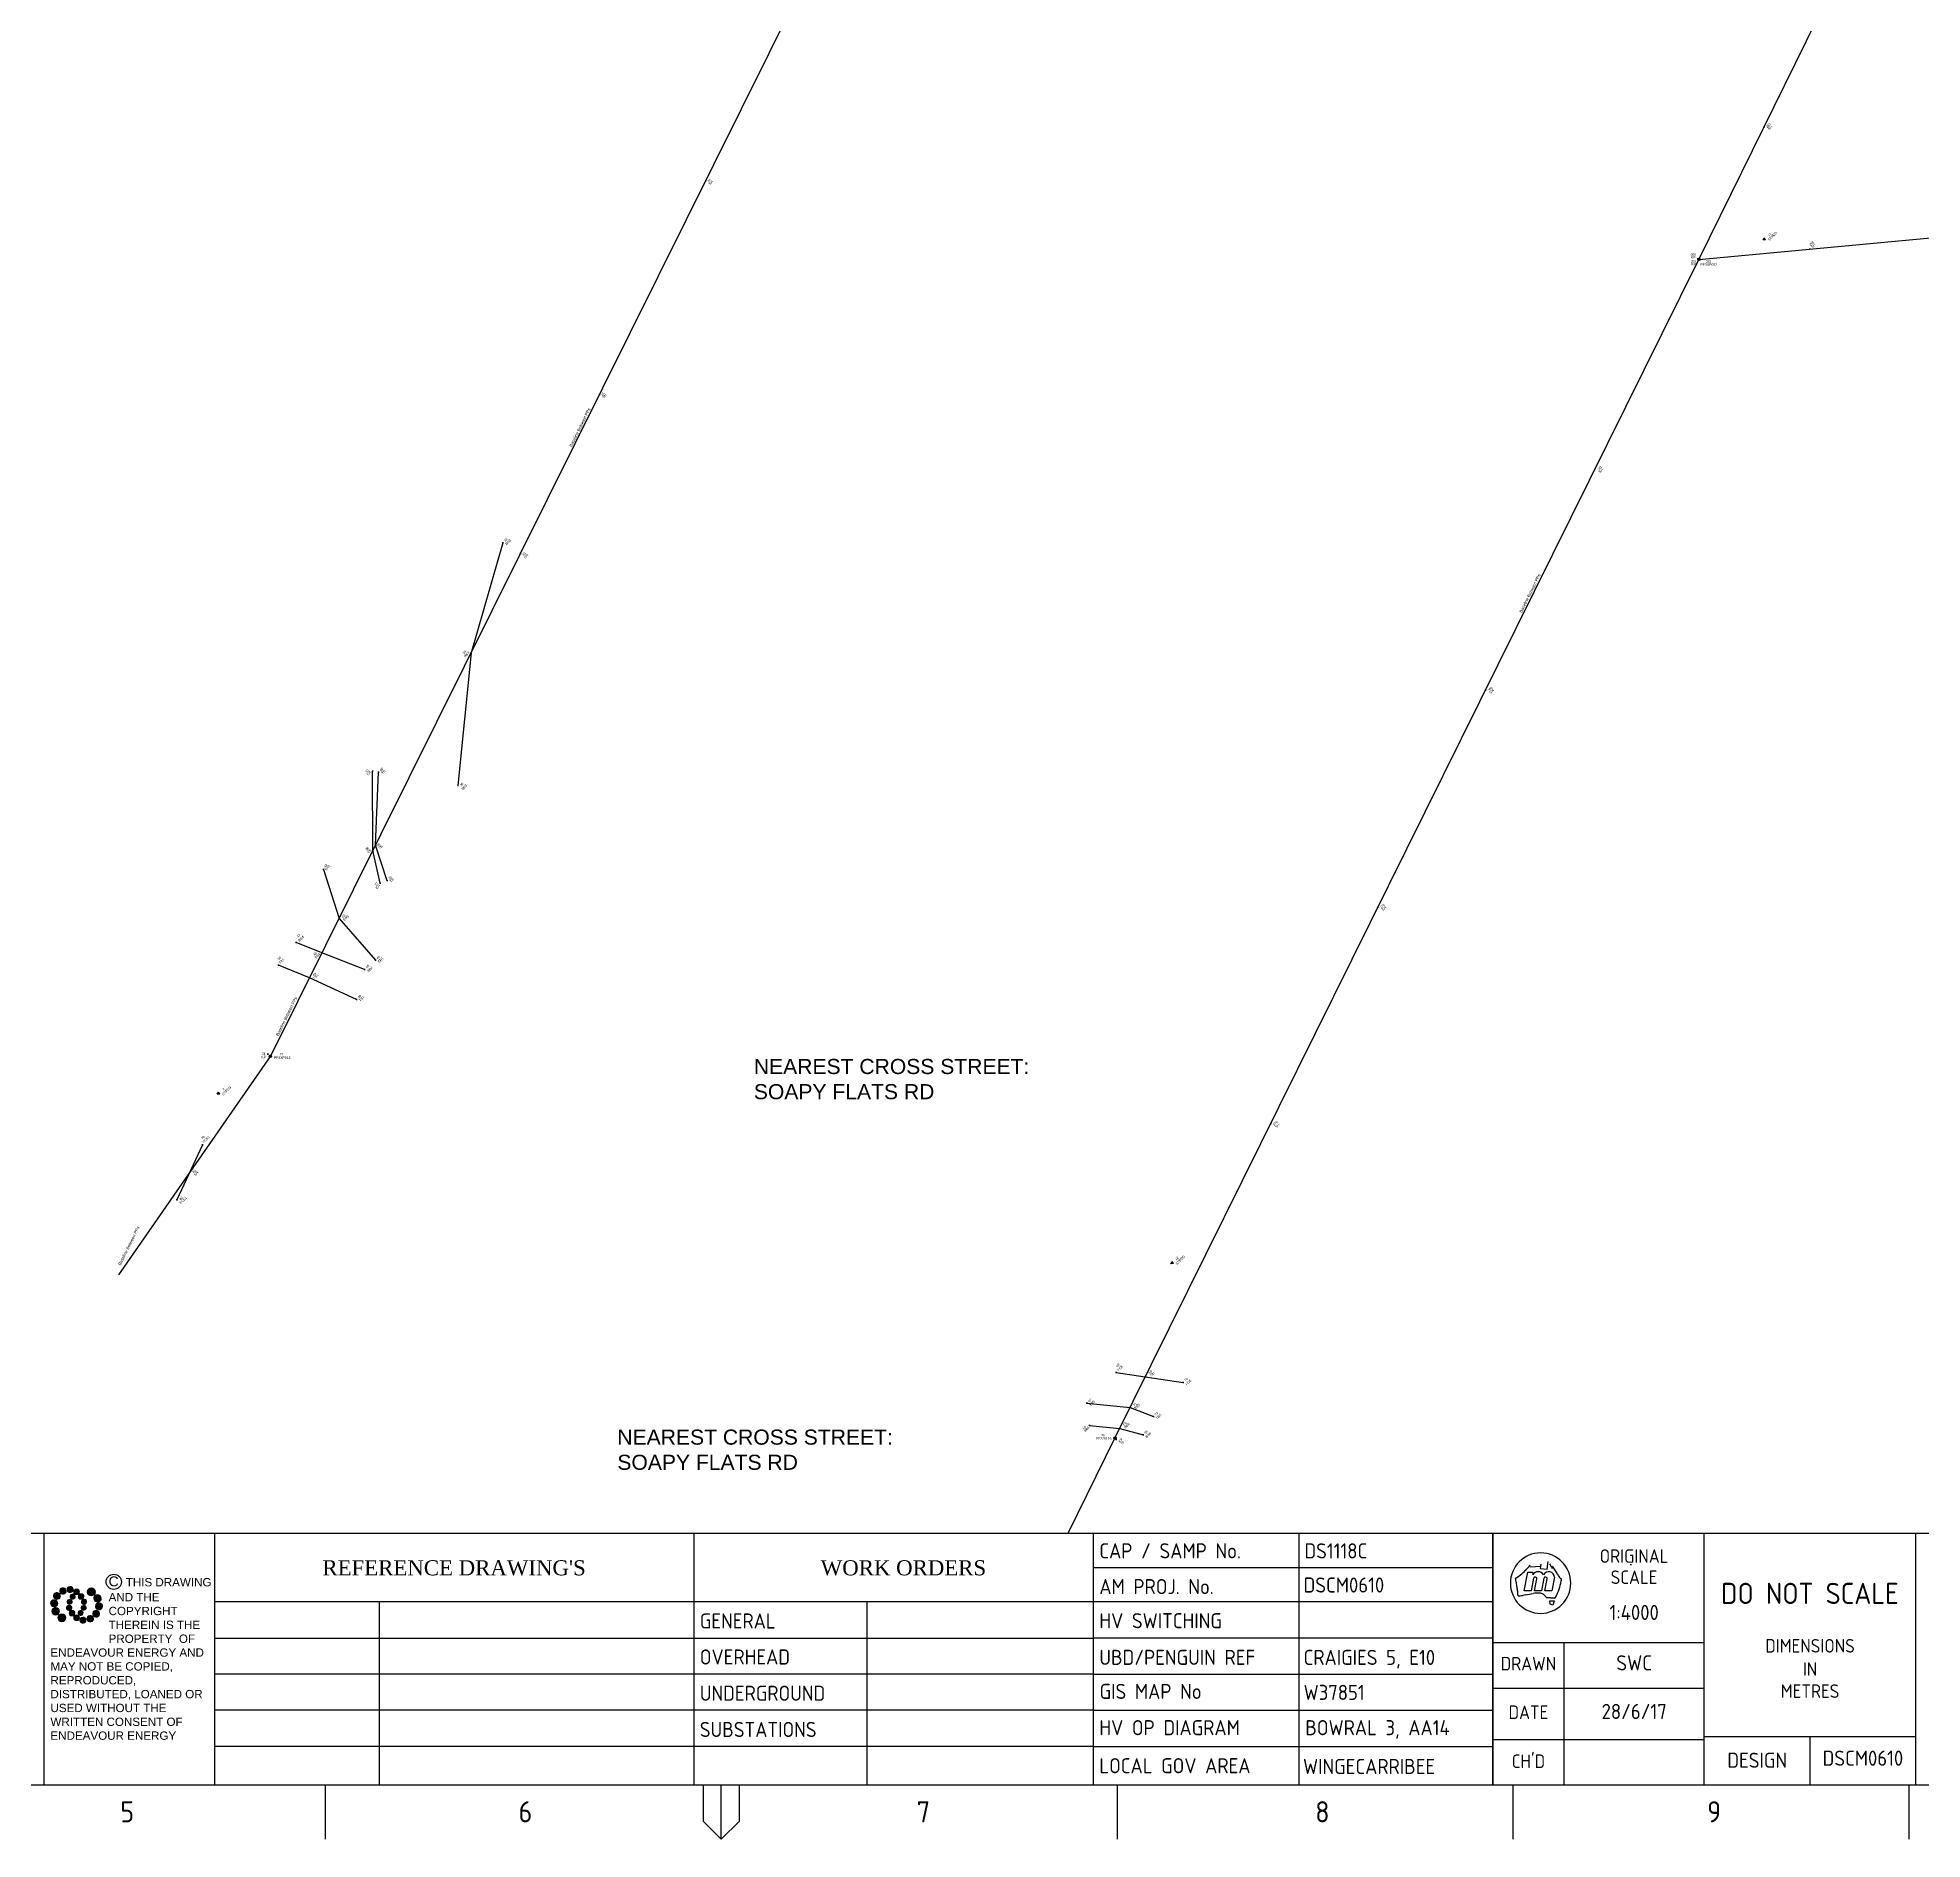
# Paper-space layout 'A1 (2)' of a CAD drawing. Header units: metres. Extents: x -2753 to 2620, y -417 to 3106.
# Drawn here: x 283 to 594.9, y -3 to 295.2 of the extents above; entities that cross this region are included whole.
import ezdxf
from ezdxf.enums import TextEntityAlignment as Align

# ---------------------------------------------------------------- set-up
doc = ezdxf.new("R2010")
doc.units = ezdxf.units.M
doc.linetypes.add('Cable Exist OH', pattern=[1, 1, 0])
doc.layers.get('0').update_dxf_attribs({"color": 6})
for name, color, linetype in [('Notes', 7, 'Continuous'), ('SupportsUG_SP_EXT', 7, 'Continuous'), ('TEXT1', 7, 'Continuous')]:
    doc.layers.add(name, color=color, linetype=linetype)
doc.styles.add('ARIAL', font='arial.ttf', dxfattribs={"height": 2})
doc.styles.add('iecISOCP', font='isocp.shx')
doc.styles.add('iecTimesNewRoman', font='times.ttf')
doc.styles.get("Standard").update_dxf_attribs({"font": 'arial.ttf'})

# ---------------------------------------------------------------- blocks, each defined once
blk = doc.blocks.new('EE_LOGO_SMALL')
at = {"layer": 'Notes'}
h = blk.add_hatch(color=256, dxfattribs=at)
edge = h.paths.add_edge_path()
edge.add_spline(control_points=[(-8.41, 1.95), (-9.16, 1.99), (-9.8, 1.42), (-9.84, 0.67), (-9.89, -0.07), (-9.31, -0.71), (-8.56, -0.75), (-7.82, -0.8), (-7.18, -0.23), (-7.14, 0.52), (-7.09, 1.27), (-7.66, 1.91), (-8.41, 1.95)], knot_values=[0, 0, 0, 0, 1, 1, 1, 2, 2, 2, 3, 3, 3, 4, 4, 4, 4], degree=3, periodic=0)
h = blk.add_hatch(color=256, dxfattribs=at)
edge = h.paths.add_edge_path()
edge.add_spline(control_points=[(-6.81, 4.47), (-7.42, 4.82), (-8.21, 4.62), (-8.57, 4), (-8.92, 3.39), (-8.72, 2.6), (-8.1, 2.25), (-7.49, 1.89), (-6.7, 2.09), (-6.34, 2.71), (-5.98, 3.32), (-6.19, 4.11), (-6.81, 4.47)], knot_values=[0, 0, 0, 0, 1, 1, 1, 2, 2, 2, 3, 3, 3, 4, 4, 4, 4], degree=3, periodic=0)
h = blk.add_hatch(color=256, dxfattribs=at)
edge = h.paths.add_edge_path()
edge.add_spline(control_points=[(-4.19, 5.89), (-4.56, 6.46), (-5.32, 6.62), (-5.88, 6.26), (-6.45, 5.89), (-6.61, 5.13), (-6.25, 4.56), (-5.88, 4), (-5.13, 3.83), (-4.56, 4.2), (-3.99, 4.56), (-3.82, 5.32), (-4.19, 5.89)], knot_values=[0, 0, 0, 0, 1, 1, 1, 2, 2, 2, 3, 3, 3, 4, 4, 4, 4], degree=3, periodic=0)
h = blk.add_hatch(color=256, dxfattribs=at)
edge = h.paths.add_edge_path()
edge.add_spline(control_points=[(-2.5, 2.07), (-3.02, 2.18), (-3.52, 1.86), (-3.63, 1.35), (-3.74, 0.84), (-3.41, 0.33), (-2.91, 0.22), (-2.39, 0.11), (-1.89, 0.43), (-1.78, 0.95), (-1.67, 1.46), (-1.99, 1.96), (-2.5, 2.07)], knot_values=[0, 0, 0, 0, 1, 1, 1, 2, 2, 2, 3, 3, 3, 4, 4, 4, 4], degree=3, periodic=0)
h = blk.add_hatch(color=256, dxfattribs=at)
edge = h.paths.add_edge_path()
edge.add_spline(control_points=[(-1.35, 5.88), (-1.41, 6.52), (-1.98, 6.98), (-2.62, 6.92), (-3.26, 6.85), (-3.72, 6.28), (-3.66, 5.65), (-3.6, 5.01), (-3.03, 4.54), (-2.39, 4.61), (-1.75, 4.67), (-1.28, 5.24), (-1.35, 5.88)], knot_values=[0, 0, 0, 0, 1, 1, 1, 2, 2, 2, 3, 3, 3, 4, 4, 4, 4], degree=3, periodic=0)
h = blk.add_hatch(color=256, dxfattribs=at)
edge = h.paths.add_edge_path()
edge.add_spline(control_points=[(1.01, 4.87), (1.01, 4.27), (0.53, 3.79), (-0.07, 3.79), (-0.67, 3.79), (-1.16, 4.27), (-1.16, 4.87), (-1.16, 5.47), (-0.67, 5.96), (-0.07, 5.96), (0.53, 5.96), (1.01, 5.47), (1.01, 4.87)], knot_values=[0, 0, 0, 0, 1, 1, 1, 2, 2, 2, 3, 3, 3, 4, 4, 4, 4], degree=3, periodic=0)
edge = h.paths.add_edge_path()
edge.add_spline(control_points=[(-1.36, 3.98), (-1.87, 4.09), (-2.38, 3.77), (-2.49, 3.26), (-2.6, 2.75), (-2.27, 2.24), (-1.76, 2.13), (-1.25, 2.02), (-0.75, 2.35), (-0.64, 2.86), (-0.53, 3.37), (-0.85, 3.87), (-1.36, 3.98)], knot_values=[0, 0, 0, 0, 1, 1, 1, 2, 2, 2, 3, 3, 3, 4, 4, 4, 4], degree=3, periodic=0)
h = blk.add_hatch(color=256, dxfattribs=at)
edge = h.paths.add_edge_path()
edge.add_spline(control_points=[(2.33, 2.37), (2.77, 2.76), (2.8, 3.42), (2.42, 3.85), (2.03, 4.29), (1.37, 4.32), (0.94, 3.94), (0.51, 3.55), (0.47, 2.89), (0.85, 2.46), (1.24, 2.03), (1.9, 1.99), (2.33, 2.37)], knot_values=[0, 0, 0, 0, 1, 1, 1, 2, 2, 2, 3, 3, 3, 4, 4, 4, 4], degree=3, periodic=0)
edge = h.paths.add_edge_path()
edge.add_spline(control_points=[(1.01, 4.87), (1.01, 4.27), (0.53, 3.79), (-0.07, 3.79), (-0.67, 3.79), (-1.16, 4.27), (-1.16, 4.87), (-1.16, 5.47), (-0.67, 5.96), (-0.07, 5.96), (0.53, 5.96), (1.01, 5.47), (1.01, 4.87)], knot_values=[0, 0, 0, 0, 1, 1, 1, 2, 2, 2, 3, 3, 3, 4, 4, 4, 4], degree=3, periodic=0)
h = blk.add_hatch(color=256, dxfattribs=at)
edge = h.paths.add_edge_path()
edge.add_spline(control_points=[(1.01, 4.87), (1.01, 4.27), (0.53, 3.79), (-0.07, 3.79), (-0.67, 3.79), (-1.16, 4.27), (-1.16, 4.87), (-1.16, 5.47), (-0.67, 5.96), (-0.07, 5.96), (0.53, 5.96), (1.01, 5.47), (1.01, 4.87)], knot_values=[0, 0, 0, 0, 1, 1, 1, 2, 2, 2, 3, 3, 3, 4, 4, 4, 4], degree=3, periodic=0)
edge = h.paths.add_edge_path(flags=16)
edge.add_spline(control_points=[(1.01, 4.87), (1.01, 4.27), (0.53, 3.79), (-0.07, 3.79), (-0.67, 3.79), (-1.16, 4.27), (-1.16, 4.87), (-1.16, 5.47), (-0.67, 5.96), (-0.07, 5.96), (0.53, 5.96), (1.01, 5.47), (1.01, 4.87)], knot_values=[0, 0, 0, 0, 1, 1, 1, 2, 2, 2, 3, 3, 3, 4, 4, 4, 4], degree=3, periodic=0)
h = blk.add_hatch(color=256, dxfattribs=at)
edge = h.paths.add_edge_path()
edge.add_spline(control_points=[(2.98, 0.19), (3.52, 0.33), (3.83, 0.88), (3.69, 1.41), (3.55, 1.94), (3.01, 2.26), (2.48, 2.12), (1.95, 1.98), (1.63, 1.43), (1.77, 0.9), (1.91, 0.37), (2.45, 0.05), (2.98, 0.19)], knot_values=[0, 0, 0, 0, 1, 1, 1, 2, 2, 2, 3, 3, 3, 4, 4, 4, 4], degree=3, periodic=0)
h = blk.add_hatch(color=256, dxfattribs=at)
edge = h.paths.add_edge_path()
edge.add_spline(control_points=[(6.99, 4.87), (6.99, 4.04), (6.32, 3.36), (5.48, 3.36), (4.65, 3.36), (3.97, 4.04), (3.97, 4.87), (3.97, 5.71), (4.65, 6.38), (5.48, 6.38), (6.32, 6.38), (6.99, 5.71), (6.99, 4.87)], knot_values=[0, 0, 0, 0, 1, 1, 1, 2, 2, 2, 3, 3, 3, 4, 4, 4, 4], degree=3, periodic=0)
h = blk.add_hatch(color=256, dxfattribs=at)
edge = h.paths.add_edge_path()
edge.add_spline(control_points=[(8.37, 1.14), (9.1, 1.46), (9.42, 2.3), (9.11, 3.02), (8.79, 3.74), (7.95, 4.07), (7.23, 3.75), (6.51, 3.43), (6.18, 2.59), (6.49, 1.87), (6.81, 1.15), (7.65, 0.82), (8.37, 1.14)], knot_values=[0, 0, 0, 0, 1, 1, 1, 2, 2, 2, 3, 3, 3, 4, 4, 4, 4], degree=3, periodic=0)
h = blk.add_hatch(color=256, dxfattribs=at)
edge = h.paths.add_edge_path()
edge.add_spline(control_points=[(8.27, -1.91), (9.01, -1.95), (9.65, -1.38), (9.69, -0.63), (9.74, 0.12), (9.17, 0.75), (8.42, 0.8), (7.67, 0.84), (7.03, 0.27), (6.99, -0.48), (6.95, -1.22), (7.52, -1.87), (8.27, -1.91)], knot_values=[0, 0, 0, 0, 1, 1, 1, 2, 2, 2, 3, 3, 3, 4, 4, 4, 4], degree=3, periodic=0)
h = blk.add_hatch(color=256, dxfattribs=at)
edge = h.paths.add_edge_path()
edge.add_spline(control_points=[(-8.52, -1.1), (-9.24, -1.42), (-9.57, -2.26), (-9.25, -2.98), (-8.94, -3.7), (-8.09, -4.03), (-7.37, -3.71), (-6.65, -3.39), (-6.33, -2.55), (-6.64, -1.83), (-6.96, -1.11), (-7.8, -0.78), (-8.52, -1.1)], knot_values=[0, 0, 0, 0, 1, 1, 1, 2, 2, 2, 3, 3, 3, 4, 4, 4, 4], degree=3, periodic=0)
h = blk.add_hatch(color=256, dxfattribs=at)
edge = h.paths.add_edge_path()
edge.add_spline(control_points=[(-7.14, -4.83), (-7.14, -4), (-6.46, -3.32), (-5.63, -3.32), (-4.8, -3.32), (-4.12, -4), (-4.12, -4.83), (-4.12, -5.67), (-4.8, -6.34), (-5.63, -6.34), (-6.46, -6.34), (-7.14, -5.67), (-7.14, -4.83)], knot_values=[0, 0, 0, 0, 1, 1, 1, 2, 2, 2, 3, 3, 3, 4, 4, 4, 4], degree=3, periodic=0)
h = blk.add_hatch(color=256, dxfattribs=at)
edge = h.paths.add_edge_path()
edge.add_spline(control_points=[(-3.13, -0.15), (-3.66, -0.29), (-3.98, -0.84), (-3.84, -1.37), (-3.7, -1.9), (-3.15, -2.22), (-2.62, -2.08), (-2.09, -1.94), (-1.78, -1.39), (-1.91, -0.86), (-2.06, -0.33), (-2.6, -0.01), (-3.13, -0.15)], knot_values=[0, 0, 0, 0, 1, 1, 1, 2, 2, 2, 3, 3, 3, 4, 4, 4, 4], degree=3, periodic=0)
h = blk.add_hatch(color=256, dxfattribs=at)
edge = h.paths.add_edge_path()
edge.add_spline(control_points=[(-2.48, -2.33), (-2.91, -2.72), (-2.95, -3.38), (-2.56, -3.81), (-2.18, -4.24), (-1.52, -4.28), (-1.08, -3.9), (-0.65, -3.51), (-0.62, -2.85), (-1, -2.42), (-1.39, -1.98), (-2.05, -1.95), (-2.48, -2.33)], knot_values=[0, 0, 0, 0, 1, 1, 1, 2, 2, 2, 3, 3, 3, 4, 4, 4, 4], degree=3, periodic=0)
h = blk.add_hatch(color=256, dxfattribs=at)
edge = h.paths.add_edge_path()
edge.add_spline(control_points=[(-1.16, -4.83), (-1.16, -4.23), (-0.67, -3.74), (-0.07, -3.74), (0.53, -3.74), (1.01, -4.23), (1.01, -4.83), (1.01, -5.43), (0.53, -5.92), (-0.07, -5.92), (-0.67, -5.92), (-1.16, -5.43), (-1.16, -4.83)], knot_values=[0, 0, 0, 0, 1, 1, 1, 2, 2, 2, 3, 3, 3, 4, 4, 4, 4], degree=3, periodic=0)
h = blk.add_hatch(color=256, dxfattribs=at)
edge = h.paths.add_edge_path()
edge.add_spline(control_points=[(1.22, -3.94), (1.73, -4.05), (2.23, -3.73), (2.34, -3.22), (2.45, -2.71), (2.13, -2.2), (1.62, -2.09), (1.11, -1.98), (0.6, -2.3), (0.49, -2.81), (0.38, -3.32), (0.71, -3.83), (1.22, -3.94)], knot_values=[0, 0, 0, 0, 1, 1, 1, 2, 2, 2, 3, 3, 3, 4, 4, 4, 4], degree=3, periodic=0)
h = blk.add_hatch(color=256, dxfattribs=at)
edge = h.paths.add_edge_path()
edge.add_spline(control_points=[(1.2, -5.84), (1.27, -6.47), (1.84, -6.94), (2.47, -6.87), (3.11, -6.81), (3.58, -6.24), (3.51, -5.6), (3.45, -4.96), (2.88, -4.5), (2.24, -4.56), (1.6, -4.63), (1.13, -5.2), (1.2, -5.84)], knot_values=[0, 0, 0, 0, 1, 1, 1, 2, 2, 2, 3, 3, 3, 4, 4, 4, 4], degree=3, periodic=0)
h = blk.add_hatch(color=256, dxfattribs=at)
edge = h.paths.add_edge_path()
edge.add_spline(control_points=[(2.36, -2.03), (2.87, -2.14), (3.37, -1.81), (3.48, -1.3), (3.59, -0.79), (3.27, -0.29), (2.76, -0.18), (2.25, -0.07), (1.74, -0.39), (1.63, -0.9), (1.52, -1.41), (1.85, -1.92), (2.36, -2.03)], knot_values=[0, 0, 0, 0, 1, 1, 1, 2, 2, 2, 3, 3, 3, 4, 4, 4, 4], degree=3, periodic=0)
h = blk.add_hatch(color=256, dxfattribs=at)
edge = h.paths.add_edge_path()
edge.add_spline(control_points=[(4.05, -5.84), (4.41, -6.41), (5.17, -6.58), (5.73, -6.21), (6.3, -5.85), (6.46, -5.09), (6.1, -4.52), (5.73, -3.95), (4.98, -3.79), (4.41, -4.16), (3.84, -4.52), (3.68, -5.28), (4.05, -5.84)], knot_values=[0, 0, 0, 0, 1, 1, 1, 2, 2, 2, 3, 3, 3, 4, 4, 4, 4], degree=3, periodic=0)
h = blk.add_hatch(color=256, dxfattribs=at)
edge = h.paths.add_edge_path()
edge.add_spline(control_points=[(6.66, -4.43), (7.27, -4.78), (8.06, -4.58), (8.42, -3.96), (8.78, -3.35), (8.57, -2.56), (7.96, -2.2), (7.34, -1.84), (6.55, -2.05), (6.2, -2.66), (5.84, -3.28), (6.04, -4.07), (6.66, -4.43)], knot_values=[0, 0, 0, 0, 1, 1, 1, 2, 2, 2, 3, 3, 3, 4, 4, 4, 4], degree=3, periodic=0)
at = {"layer": 'Notes', "lineweight": 0}
for points in [[(1.85, 2.13), (1.85, 2.13)], [(-1.99, -2.08), (-1.99, -2.08)]]:
    blk.add_lwpolyline(points, dxfattribs=at)
for points in [[(-8.41, 1.95), (-9.16, 1.99), (-9.8, 1.42), (-9.84, 0.67), (-9.89, -0.07), (-9.31, -0.71), (-8.56, -0.75), (-7.82, -0.8), (-7.18, -0.23), (-7.14, 0.52), (-7.09, 1.27), (-7.66, 1.91), (-8.41, 1.95)], [(-6.81, 4.47), (-7.42, 4.82), (-8.21, 4.62), (-8.57, 4), (-8.92, 3.39), (-8.72, 2.6), (-8.1, 2.25), (-7.49, 1.89), (-6.7, 2.09), (-6.34, 2.71), (-5.98, 3.32), (-6.19, 4.11), (-6.81, 4.47)], [(-4.19, 5.89), (-4.56, 6.46), (-5.32, 6.62), (-5.88, 6.26), (-6.45, 5.89), (-6.61, 5.13), (-6.25, 4.56), (-5.88, 4), (-5.13, 3.83), (-4.56, 4.2), (-3.99, 4.56), (-3.82, 5.32), (-4.19, 5.89)], [(-2.5, 2.07), (-3.02, 2.18), (-3.52, 1.86), (-3.63, 1.35), (-3.74, 0.84), (-3.41, 0.33), (-2.91, 0.22), (-2.39, 0.11), (-1.89, 0.43), (-1.78, 0.95), (-1.67, 1.46), (-1.99, 1.96), (-2.5, 2.07)], [(-1.35, 5.88), (-1.41, 6.52), (-1.98, 6.98), (-2.62, 6.92), (-3.26, 6.85), (-3.72, 6.28), (-3.66, 5.65), (-3.6, 5.01), (-3.03, 4.54), (-2.39, 4.61), (-1.75, 4.67), (-1.28, 5.24), (-1.35, 5.88)], [(-1.36, 3.98), (-1.87, 4.09), (-2.38, 3.77), (-2.49, 3.26), (-2.6, 2.75), (-2.27, 2.24), (-1.76, 2.13), (-1.25, 2.02), (-0.75, 2.35), (-0.64, 2.86), (-0.53, 3.37), (-0.85, 3.87), (-1.36, 3.98)], [(1.01, 4.87), (1.01, 4.27), (0.53, 3.79), (-0.07, 3.79), (-0.67, 3.79), (-1.16, 4.27), (-1.16, 4.87), (-1.16, 5.47), (-0.67, 5.96), (-0.07, 5.96), (0.53, 5.96), (1.01, 5.47), (1.01, 4.87)], [(1.01, 4.87), (1.01, 4.27), (0.53, 3.79), (-0.07, 3.79), (-0.67, 3.79), (-1.16, 4.27), (-1.16, 4.87), (-1.16, 5.47), (-0.67, 5.96), (-0.07, 5.96), (0.53, 5.96), (1.01, 5.47), (1.01, 4.87)], [(2.33, 2.37), (2.77, 2.76), (2.8, 3.42), (2.42, 3.85), (2.03, 4.29), (1.37, 4.32), (0.94, 3.94), (0.51, 3.55), (0.47, 2.89), (0.85, 2.46), (1.24, 2.03), (1.9, 1.99), (2.33, 2.37)], [(2.98, 0.19), (3.52, 0.33), (3.83, 0.88), (3.69, 1.41), (3.55, 1.94), (3.01, 2.26), (2.48, 2.12), (1.95, 1.98), (1.63, 1.43), (1.77, 0.9), (1.91, 0.37), (2.45, 0.05), (2.98, 0.19)], [(6.99, 4.87), (6.99, 4.04), (6.32, 3.36), (5.48, 3.36), (4.65, 3.36), (3.97, 4.04), (3.97, 4.87), (3.97, 5.71), (4.65, 6.38), (5.48, 6.38), (6.32, 6.38), (6.99, 5.71), (6.99, 4.87)], [(8.37, 1.14), (9.1, 1.46), (9.42, 2.3), (9.11, 3.02), (8.79, 3.74), (7.95, 4.07), (7.23, 3.75), (6.51, 3.43), (6.18, 2.59), (6.49, 1.87), (6.81, 1.15), (7.65, 0.82), (8.37, 1.14)], [(8.27, -1.91), (9.01, -1.95), (9.65, -1.38), (9.69, -0.63), (9.74, 0.12), (9.17, 0.75), (8.42, 0.8), (7.67, 0.84), (7.03, 0.27), (6.99, -0.48), (6.95, -1.22), (7.52, -1.87), (8.27, -1.91)], [(-8.52, -1.1), (-9.24, -1.42), (-9.57, -2.26), (-9.25, -2.98), (-8.94, -3.7), (-8.09, -4.03), (-7.37, -3.71), (-6.65, -3.39), (-6.33, -2.55), (-6.64, -1.83), (-6.96, -1.11), (-7.8, -0.78), (-8.52, -1.1)], [(-7.14, -4.83), (-7.14, -4), (-6.46, -3.32), (-5.63, -3.32), (-4.8, -3.32), (-4.12, -4), (-4.12, -4.83), (-4.12, -5.67), (-4.8, -6.34), (-5.63, -6.34), (-6.46, -6.34), (-7.14, -5.67), (-7.14, -4.83)], [(-3.13, -0.15), (-3.66, -0.29), (-3.98, -0.84), (-3.84, -1.37), (-3.7, -1.9), (-3.15, -2.22), (-2.62, -2.08), (-2.09, -1.94), (-1.78, -1.39), (-1.91, -0.86), (-2.06, -0.33), (-2.6, -0.01), (-3.13, -0.15)], [(-2.48, -2.33), (-2.91, -2.72), (-2.95, -3.38), (-2.56, -3.81), (-2.18, -4.24), (-1.52, -4.28), (-1.08, -3.9), (-0.65, -3.51), (-0.62, -2.85), (-1, -2.42), (-1.39, -1.98), (-2.05, -1.95), (-2.48, -2.33)], [(-1.16, -4.83), (-1.16, -4.23), (-0.67, -3.74), (-0.07, -3.74), (0.53, -3.74), (1.01, -4.23), (1.01, -4.83), (1.01, -5.43), (0.53, -5.92), (-0.07, -5.92), (-0.67, -5.92), (-1.16, -5.43), (-1.16, -4.83)], [(1.22, -3.94), (1.73, -4.05), (2.23, -3.73), (2.34, -3.22), (2.45, -2.71), (2.13, -2.2), (1.62, -2.09), (1.11, -1.98), (0.6, -2.3), (0.49, -2.81), (0.38, -3.32), (0.71, -3.83), (1.22, -3.94)], [(1.2, -5.84), (1.27, -6.47), (1.84, -6.94), (2.47, -6.87), (3.11, -6.81), (3.58, -6.24), (3.51, -5.6), (3.45, -4.96), (2.88, -4.5), (2.24, -4.56), (1.6, -4.63), (1.13, -5.2), (1.2, -5.84)], [(2.36, -2.03), (2.87, -2.14), (3.37, -1.81), (3.48, -1.3), (3.59, -0.79), (3.27, -0.29), (2.76, -0.18), (2.25, -0.07), (1.74, -0.39), (1.63, -0.9), (1.52, -1.41), (1.85, -1.92), (2.36, -2.03)], [(4.05, -5.84), (4.41, -6.41), (5.17, -6.58), (5.73, -6.21), (6.3, -5.85), (6.46, -5.09), (6.1, -4.52), (5.73, -3.95), (4.98, -3.79), (4.41, -4.16), (3.84, -4.52), (3.68, -5.28), (4.05, -5.84)], [(6.66, -4.43), (7.27, -4.78), (8.06, -4.58), (8.42, -3.96), (8.78, -3.35), (8.57, -2.56), (7.96, -2.2), (7.34, -1.84), (6.55, -2.05), (6.2, -2.66), (5.84, -3.28), (6.04, -4.07), (6.66, -4.43)]]:
    blk.add_open_spline(points, degree=3, knots=[0, 0, 0, 0, 1, 1, 1, 2, 2, 2, 3, 3, 3, 4, 4, 4, 4], dxfattribs=at)
blk = doc.blocks.new('EE_COPYRIGHT_A1')
at = {"layer": 'Notes'}
blk.add_circle((9.53, -0.82), 1.15, dxfattribs=at)
at = {"xscale": 0.4, "yscale": 0.4, "zscale": 0.4}
blk.add_blockref('EE_LOGO_SMALL', (3.96, -4.29), dxfattribs=at)
at = {"layer": 'Notes', "insert": (0, 0), "char_height": 1.25, "width": 24.1208, "attachment_point": 1, "style": 'ARIAL'}
blk.add_mtext('\\pt8.75;               ^I{\\H1.2x;C } THIS DRAWING\\P\\pi-8.75,l8.75,t8.75,20;       ^IAND THE ^I\\P\\pi0,t8.75;COPYRIGHT\\P\\pi-8.75,t1.25,8.75;^I^ITHEREIN IS THE PROPERTY  OF \\P\\pi0,l0,t1.25;ENDEAVOUR ENERGY AND MAY NOT BE COPIED, REPRODUCED, DISTRIBUTED, LOANED OR USED WITHOUT THE WRITTEN CONSENT OF ENDEAVOUR ENERGY', dxfattribs=at)
blk = doc.blocks.new('A1_FRAME_TITLE')
at = {"layer": 'Notes', "color": 3, "linetype": 'Continuous'}
for p, q in [((304.54, 47.62), (304.54, 5.97)), ((332.78, 47.62), (332.78, 5.97)), ((412.12, 47.62), (412.12, 5.97)), ((478.24, 47.62), (478.24, 5.97)), ((544.37, 47.62), (544.37, 5.97)), ((544.37, 41.97), (544.37, 5.97))]:
    blk.add_line(p, q, dxfattribs=at)
at = {"layer": 'Notes', "color": 7}
for p, q in [((512.26, 47.62), (512.26, 5.97)), ((478.24, 41.97), (544.37, 41.97)), ((549.56, 38.09), (550.17, 41.17)), ((550.17, 41.17), (550.92, 41.17)), ((550.56, 42.05), (552.33, 42.16)), ((550.92, 41.17), (550.97, 40.77)), ((552.33, 42.52), (552.22, 41.82)), ((552.22, 41.82), (553.35, 41.71)), ((553.35, 41.71), (553.55, 42.96)), ((554.18, 42.18), (555.01, 40.9)), ((567.1, 42.48), (567.3, 42.44)), ((550.7, 38.09), (549.56, 38.09)), ((551.11, 40.17), (550.7, 38.09)), ((551.27, 38.09), (551.66, 40.06)), ((552.41, 38.09), (551.27, 38.09)), ((552.83, 40.17), (552.41, 38.09)), ((552.98, 38.09), (553.37, 40.06)), ((554.12, 38.09), (552.98, 38.09)), ((554.57, 40.35), (554.12, 38.09)), ((332.81, 36.33), (478.24, 36.33)), ((360.07, 36.33), (360.07, 5.97)), ((440.78, 36.33), (440.78, 5.97)), ((478.24, 36.33), (544.37, 36.33)), ((554.62, 36.89), (553.22, 36.97)), ((553.22, 36.97), (554.62, 36.89)), ((554.62, 36.89), (553.22, 36.97)), ((553.85, 35.89), (553.78, 36.47)), ((553.78, 36.47), (554.51, 36.47)), ((554.3, 35.74), (553.85, 35.89)), ((554.51, 36.47), (554.3, 35.74)), ((332.78, 30.28), (478.24, 30.28)), ((478.24, 30.33), (544.37, 30.33)), ((556.15, 5.97), (556.15, 29.54)), ((478.24, 24.33), (332.78, 24.33)), ((478.24, 24.33), (544.37, 24.33)), ((544.37, 21.97), (579.37, 21.97)), ((478.24, 18.33), (332.78, 18.33)), ((478.24, 18.33), (544.37, 18.33)), ((544.37, 13.47), (579.37, 13.47)), ((596.87, 5.97), (596.87, 13.97)), ((478.24, 12.33), (332.78, 12.33)), ((478.24, 12.33), (544.37, 12.33))]:
    blk.add_line(p, q, dxfattribs=at)
at = {"layer": 'Notes', "color": 3}
for p, q in [((544.37, 5.97), (544.37, 47.62)), ((579.37, 5.97), (579.37, 47.62)), ((614.37, 5.97), (614.37, 47.62)), ((579.37, 13.97), (614.37, 13.97))]:
    blk.add_line(p, q, dxfattribs=at)
at = {"layer": 'Notes', "color": 7, "linetype": 'Continuous'}
blk.add_line((544.37, 29.54), (579.37, 29.54), dxfattribs=at)
at = {"layer": 'Notes', "linetype": 'Continuous'}
for p, q in [((351.17, -3.03), (351.17, 5.97)), ((413.68, 5.97), (413.68, -0.03)), ((416.68, -3.03), (416.68, 5.97)), ((419.68, -0.03), (419.68, 5.97)), ((482.19, 5.97), (482.19, -3.03)), ((547.7, 5.97), (547.7, -3.03)), ((613.21, 5.97), (613.21, -3.03)), ((413.68, -0.03), (416.68, -3.03)), ((416.68, -3.03), (419.68, -0.03))]:
    blk.add_line(p, q, dxfattribs=at)
at = {"layer": 'Notes', "color": 3, "linetype": 'Continuous', "flags": 128}
for points in [[(123.8, 47.62), (824.37, 47.62)], [(123.8, 5.97), (824.37, 5.97)]]:
    blk.add_lwpolyline(points, dxfattribs=at)
at = {"layer": 'Notes', "color": 7}
for centre, radius, start, end in [((552.27, 39.37), 5, 0, 180), ((542.41, 49.09), 10.59, 302.5841, 308.1576), ((542.41, 49.09), 10.59, 308.157, 313.7305), ((545.21, 46.16), 6.54, 313.7309, 319.3045), ((545.21, 46.16), 6.54, 319.3047, 324.8782), ((551.87, 40.21), 1.06, 31.7884, 148.2116), ((553.61, 40.3), 0.961, 2.5982, 150.8098), ((578.7, 57.06), 28.87, 210.1483, 211.8601), ((477.01, -10.21), 93.25, 33.1096, 33.2341), ((558.55, 42.96), 4.09, 213.1151, 222.4146), ((552.27, 39.37), 5, 180, 0), ((527.29, 35.61), 21.32, 10.3053, 12.3306), ((527.29, 35.61), 21.32, 8.2795, 10.3048), ((528.59, 35.8), 20.01, 6.2539, 8.2792), ((528.59, 35.8), 20.01, 4.2291, 6.2543), ((550.47, 32.55), 4.93, 97.7419, 103.0814), ((546.76, 59.88), 22.65, 277.7418, 280.8825), ((551.91, 33.09), 4.63, 85.4613, 100.8824), ((551.39, 40.11), 0.28, 348.6911, 168.6911), ((552.2, 36.78), 0.924, 46.5875, 85.4612), ((553.1, 40.11), 0.28, 348.6911, 168.6911), ((551.36, 35.89), 2.16, 30.1885, 46.5879), ((548.02, 40.74), 7.69, 331.5942, 341.8897), ((542.7, 42.48), 13.29, 341.8901, 347.8434), ((555.89, 40.53), 0.484, 222.42, 236.4422), ((556.07, 40.81), 0.815, 236.4359, 244.7422), ((553.96, 40.06), 1.76, 347.8434, 354.1409), ((554.11, 40.04), 1.61, 354.1436, 1.0342), ((548.72, 39.42), 2.15, 265.1734, 270.0504), ((548.72, 39.51), 2.24, 270.0438, 274.7322), ((548.65, 40.42), 3.15, 274.7358, 283.0812), ((554.13, 37.45), 0.75, 311.6083, 321.0792), ((554.18, 37.41), 0.675, 321.0838, 331.5982)]:
    blk.add_arc(centre, radius, start, end, dxfattribs=at)
at = {"layer": 'Notes', "xscale": 1.1, "yscale": 1.1, "zscale": 1.1}
blk.add_blockref('EE_COPYRIGHT_A1', (305.65, 40.49), dxfattribs=at)
blk.add_attdef('DRAFT_NUM', (29.9, 23.29), '', height=2.5, rotation=90)
at = {"layer": 'Notes', "color": 7, "style": 'iecISOCP'}
for s, height, p in [('CAP / SAMP No.', 2.5, (479.24, 43.47)), ('AM PROJ. No.', 2.5, (479.24, 37.55)), ('GENERAL', 2.5, (413.12, 31.86)), ('HV SWITCHING', 2.5, (479.24, 31.9)), ('OVERHEAD', 2.5, (413.12, 25.9)), ('UBD/PENGUIN REF', 2.5, (479.24, 25.84)), ('UNDERGROUND', 2.5, (413.12, 19.9)), ('GIS MAP No', 2.5, (479.29, 20.2)), ('SUBSTATIONS', 2.5, (413.12, 13.9)), ('HV OP DIAGRAM', 2.5, (479.24, 14.2)), ('LOCAL GOV AREA', 2.5, (479.24, 7.9)), ('5', 3.5, (317.21, -0.22)), ('6', 3.5, (383.12, -0.22)), ('7', 3.5, (449.03, -0.22)), ('8', 3.5, (514.97, -0.22)), ('9', 3.5, (579.84, -0.22))]:
    blk.add_text(s, height=height, dxfattribs=at).set_placement(p)
for s, height, p in [('ORIGINAL', 2.24, (567.74, 42.73)), ('SCALE', 2.24, (567.74, 39.23)), ('DIMENSIONS', 2.24, (596.87, 27.88)), ('DRAWN', 2.24, (550.26, 24.93)), ('IN', 2.24, (596.87, 24.04)), ('METRES', 2.24, (596.87, 20.38)), ('DATE', 2.24, (550.26, 16.88)), ("CH'D", 2.24, (550.26, 8.77)), ('DESIGN', 2.5, (588.12, 8.81))]:
    blk.add_text(s, height=height, dxfattribs=at).set_placement(p, align=Align.CENTER)
at = {"layer": 'Notes', "style": 'iecTimesNewRoman'}
blk.add_text("REFERENCE DRAWING'S", height=2.5, dxfattribs=at).set_placement((372.45, 40.66), align=Align.CENTER)
blk.add_text('WORK ORDERS', height=2.5, dxfattribs=at).set_placement((433.13, 40.66))
at = {"layer": 'Notes', "insert": (596.84, 37.67), "char_height": 3.5, "width": 29.1, "attachment_point": 5, "style": 'iecISOCP'}
blk.add_mtext('DO NOT SCALE', dxfattribs=at)
at = {"layer": 'Notes', "color": 7, "style": 'iecISOCP', "flags": 8}
blk.add_attdef('VERSION_NO', text='', height=2.5, rotation=90, dxfattribs=at).set_placement((302.04, 43.81), align=Align.MIDDLE_CENTER)
at = {"layer": 'Notes', "color": 7, "style": 'iecISOCP'}
for tag, p in [('CAP_NO', (513.19, 43.46)), ('IE_NUM', (513.05, 37.81)), ('REF_No_1', (335.24, 32.31)), ('REF_1', (362.52, 32.31)), ('HV_SWITCH', (513.46, 32.16)), ('GEN_WO', (441.71, 31.76)), ('REF_No_2', (335.24, 26.31)), ('REF_2', (362.52, 26.31)), ('OH_WO', (441.71, 25.81)), ('UBD_REF', (513.05, 25.83)), ('REF_No_3', (335.24, 20.31)), ('REF_3', (362.52, 20.31)), ('UG_WO', (441.71, 20.05)), ('GIS_MAP_No', (513.05, 20.04)), ('REF_No_4', (335.24, 14.31)), ('REF_4', (362.52, 14.31)), ('SUB_WO', (441.71, 13.81)), ('HV_OP_DIAG', (513.33, 14.2)), ('LGA', (512.95, 7.78))]:
    blk.add_attdef(tag, p, '', height=2.5, dxfattribs=at)
at = {"layer": 'Notes', "style": 'iecISOCP'}
for tag, p in [('T1', (684.37, 39.47)), ('T2', (684.37, 34.35)), ('T3', (684.37, 28.92)), ('T4', (684.37, 23.66)), ('T5', (684.37, 18.23)), ('T6', (684.37, 12.97))]:
    blk.add_attdef(tag, text='', height=3.5, dxfattribs=at).set_placement(p, align=Align.CENTER)
at = {"layer": 'Notes', "color": 7, "style": 'iecISOCP'}
for tag, p in [('scale', (567.76, 33.27)), ('DRAWN', (567.76, 24.93)), ('DATE', (567.76, 16.88)), ('CHD', (567.76, 8.37)), ('DESIGN', (605.62, 9.15))]:
    blk.add_attdef(tag, text='', height=2.5, dxfattribs=at).set_placement(p, align=Align.CENTER)
at = {"layer": 'Notes', "color": 4, "style": 'iecISOCP'}
blk.add_attdef('NUM', text='', height=7, dxfattribs=at).set_placement((792.37, 20.12), align=Align.MIDDLE_CENTER)
at = {"layer": 'Notes', "color": 1, "style": 'iecISOCP'}
blk.add_attdef('REV', text='', height=5, dxfattribs=at).set_placement((820.05, 17.1), align=Align.CENTER)
at = {"layer": 'Notes', "color": 7, "style": 'iecISOCP'}
for tag, p in [('NS', (790.71, 8.12)), ('SHTS', (805.41, 8.12))]:
    blk.add_attdef(tag, text='', height=2.5, dxfattribs=at).set_placement(p, align=Align.MIDDLE)
at = {"layer": 'Notes', "style": 'iecISOCP'}
blk.add_attdef('ExportID', (9.08, 2.39), '', height=2.5, dxfattribs=at)
at = {"layer": 'Notes', "style": 'iecISOCP', "flags": 1}
for tag, p in [('ProjectType', (14.17, -26.8)), ('ProjectNumber', (23.56, -26.82)), ('DrawingNumber', (35.51, -26.8)), ('ProjectDescription', (47.56, -26.83)), ('ExportDate', (60.28, -26.79)), ('ExportUserName', (69.15, -26.8)), ('DesignerCompanyName', (81.48, -26.79)), ('ExportAreaOfInterest', (97.1, -26.81)), ('GIS_SUCCESS', (112, -26.78)), ('CAD_SUCCESS', (121.79, -26.78)), ('DEPOTCODE', (132.11, -26.88)), ('ExportCategories', (140.08, -26.8)), ('Comments', (154.38, -26.88))]:
    blk.add_attdef(tag, p, '', height=1, dxfattribs=at)
blk = doc.blocks.new('POWER POLE')
h = blk.add_hatch(color=256)
h.paths.add_polyline_path([(-1, 0, 1), (1, 0, 1)])
h.paths.add_polyline_path([(0.7, 0, -1), (-0.7, 0, -1)], flags=16)
for radius in [0.996, 0.563]:
    blk.add_circle((0, 0), radius)
at = {"layer": 'TEXT1', "style": 'ARIAL'}
blk.add_text('PP', height=0.56, rotation=302.7042, dxfattribs=at).set_placement((-0.5, 0.3))
blk = doc.blocks.new('statn')
at = {"linetype": 'Continuous'}
blk.add_line((-1, 0.6), (1, 0.7), dxfattribs=at)
for q in [(-1, 0.6), (1, 0.7)]:
    blk.add_line((0.1, -1.1), q)

psp = doc.layouts.new('A1 (2)')

# ---------------------------------------------------------------- linework, layer by layer
at = {"layer": 'Notes'}
for p, q in [((557.92, 258.47), (636.21, 417.5)), ((321.5, 126.56), (417.69, 320.04)), ((557.92, 258.47), (764.23, 277.73)), ((568.71, 280.49), (568.71, 280.29)), ((393.53, 271.54), (393.53, 271.34)), ((568.74, 261.88), (568.74, 261.68)), ((576.27, 260.28), (576.27, 260.08)), ((461.28, 63.37), (557.92, 258.47)), ((557.71, 258.66), (557.71, 258.46)), ((557.8, 258.51), (557.8, 258.31)), ((557.92, 258.57), (557.92, 258.37)), ((375.95, 236.18), (375.95, 235.98)), ((540.67, 223.76), (540.67, 223.56)), ((359.98, 211.56), (354.71, 193.35)), ((359.98, 211.66), (359.98, 211.46)), ((362.87, 209.87), (362.87, 209.67)), ((354.71, 193.45), (354.71, 193.25)), ((354.71, 193.35), (352.54, 171.38)), ((522.59, 187.25), (522.59, 187.05)), ((338.42, 173.85), (338.42, 173.65)), ((338.44, 160.62), (338.42, 173.75)), ((338.88, 161.52), (339.4, 173.59)), ((339.4, 173.69), (339.4, 173.49)), ((352.54, 171.48), (352.54, 171.28)), ((338.44, 160.72), (338.44, 160.52)), ((339.68, 155.23), (338.44, 160.62)), ((338.88, 161.62), (338.88, 161.42)), ((340.81, 155.63), (338.88, 161.52)), ((330.27, 157.6), (330.27, 157.4)), ((330.27, 157.5), (332.86, 149.4)), ((339.68, 155.33), (339.68, 155.13)), ((340.81, 155.73), (340.81, 155.53)), ((504.79, 151.32), (504.79, 151.12)), ((332.86, 149.5), (332.86, 149.3)), ((332.86, 149.4), (338.89, 142.48)), ((325.77, 145.51), (325.77, 145.31)), ((330.01, 143.68), (325.77, 145.41)), ((330.01, 143.78), (330.01, 143.58)), ((337.1, 140.95), (330.01, 143.68)), ((322.85, 141.73), (322.85, 141.53)), ((327.95, 139.53), (322.85, 141.63)), ((337.1, 141.05), (337.1, 140.85)), ((338.89, 142.58), (338.89, 142.38)), ((327.95, 139.63), (327.95, 139.43)), ((335.74, 135.98), (327.95, 139.53)), ((335.74, 136.08), (335.74, 135.88)), ((296.42, 90.4), (321.5, 126.56)), ((321.09, 127.03), (321.09, 126.83)), ((321.5, 126.66), (321.5, 126.46)), ((312.91, 120.48), (312.91, 120.28)), ((487.07, 115.54), (487.07, 115.34)), ((310.24, 111.93), (306.02, 102.8)), ((310.24, 112.03), (310.24, 111.83)), ((308.33, 107.68), (308.33, 107.48)), ((306.02, 102.9), (306.02, 102.7)), ((470.75, 92.45), (470.75, 92.25)), ((461.48, 74.31), (461.48, 74.11)), ((461.48, 74.21), (472.58, 72.58)), ((466.33, 73.67), (466.33, 73.47)), ((472.58, 72.68), (472.58, 72.48)), ((456.64, 69.24), (456.64, 69.04)), ((456.64, 69.14), (463.79, 68.44)), ((457.04, 65.58), (457.04, 65.38)), ((463.79, 68.54), (463.79, 68.34)), ((463.79, 68.44), (467.65, 66.94)), ((467.65, 67.04), (467.65, 66.84)), ((453.53, 47.62), (461.28, 63.37)), ((457.04, 65.48), (462.08, 64.98)), ((461.28, 63.47), (461.28, 63.27)), ((461.5, 63.23), (461.5, 63.03)), ((462.08, 65.08), (462.08, 64.88)), ((462.08, 64.98), (465.93, 63.89)), ((465.93, 63.99), (465.93, 63.79))]:
    psp.add_line(p, q, dxfattribs=at)
for points in [[(568.81, 280.39), (568.71, 280.39), (568.61, 280.39)], [(393.63, 271.44), (393.53, 271.44), (393.43, 271.44)], [(568.84, 261.78), (568.74, 261.78), (568.64, 261.78)], [(576.37, 260.18), (576.27, 260.18), (576.17, 260.18)], [(557.81, 258.56), (557.71, 258.56), (557.61, 258.56)], [(557.9, 258.41), (557.8, 258.41), (557.7, 258.41)], [(558.02, 258.47), (557.92, 258.47), (557.82, 258.47)], [(376.05, 236.08), (375.95, 236.08), (375.85, 236.08)], [(540.77, 223.66), (540.67, 223.66), (540.57, 223.66)], [(360.08, 211.56), (359.98, 211.56), (359.88, 211.56)], [(362.97, 209.77), (362.87, 209.77), (362.77, 209.77)], [(354.81, 193.35), (354.71, 193.35), (354.61, 193.35)], [(522.69, 187.15), (522.59, 187.15), (522.49, 187.15)], [(338.52, 173.75), (338.42, 173.75), (338.32, 173.75)], [(339.5, 173.59), (339.4, 173.59), (339.3, 173.59)], [(352.64, 171.38), (352.54, 171.38), (352.44, 171.38)], [(338.54, 160.62), (338.44, 160.62), (338.34, 160.62)], [(338.98, 161.52), (338.88, 161.52), (338.78, 161.52)], [(330.37, 157.5), (330.27, 157.5), (330.17, 157.5)], [(339.78, 155.23), (339.68, 155.23), (339.58, 155.23)], [(340.91, 155.63), (340.81, 155.63), (340.71, 155.63)], [(504.89, 151.22), (504.79, 151.22), (504.69, 151.22)], [(332.96, 149.4), (332.86, 149.4), (332.76, 149.4)], [(325.87, 145.41), (325.77, 145.41), (325.67, 145.41)], [(330.11, 143.68), (330.01, 143.68), (329.91, 143.68)], [(322.95, 141.63), (322.85, 141.63), (322.75, 141.63)], [(337.2, 140.95), (337.1, 140.95), (337, 140.95)], [(338.99, 142.48), (338.89, 142.48), (338.79, 142.48)], [(328.05, 139.53), (327.95, 139.53), (327.85, 139.53)], [(335.84, 135.98), (335.74, 135.98), (335.64, 135.98)], [(321.19, 126.93), (321.09, 126.93), (320.99, 126.93)], [(321.6, 126.56), (321.5, 126.56), (321.4, 126.56)], [(313.01, 120.38), (312.91, 120.38), (312.81, 120.38)], [(487.17, 115.44), (487.07, 115.44), (486.97, 115.44)], [(310.34, 111.93), (310.24, 111.93), (310.14, 111.93)], [(308.43, 107.58), (308.33, 107.58), (308.23, 107.58)], [(306.12, 102.8), (306.02, 102.8), (305.92, 102.8)], [(470.85, 92.35), (470.75, 92.35), (470.65, 92.35)], [(461.58, 74.21), (461.48, 74.21), (461.38, 74.21)], [(466.43, 73.57), (466.33, 73.57), (466.23, 73.57)], [(472.68, 72.58), (472.58, 72.58), (472.48, 72.58)], [(456.74, 69.14), (456.64, 69.14), (456.54, 69.14)], [(463.89, 68.44), (463.79, 68.44), (463.69, 68.44)], [(467.75, 66.94), (467.65, 66.94), (467.55, 66.94)], [(457.14, 65.48), (457.04, 65.48), (456.94, 65.48)], [(461.38, 63.37), (461.28, 63.37), (461.18, 63.37)], [(461.6, 63.13), (461.5, 63.13), (461.4, 63.13)], [(462.18, 64.98), (462.08, 64.98), (461.98, 64.98)], [(466.03, 63.89), (465.93, 63.89), (465.83, 63.89)]]:
    psp.add_lwpolyline(points, dxfattribs=at)

# ---------------------------------------------------------------- block references
at = {"layer": 'Notes', "xscale": 0.2, "yscale": 0.2, "zscale": 0.2, "rotation": 57.29577951308232}
for name, p in [('statn', (568.74, 261.78)), ('POWER POLE', (557.92, 258.47)), ('POWER POLE', (321.5, 126.56)), ('statn', (312.91, 120.38)), ('statn', (470.75, 92.35)), ('POWER POLE', (461.28, 63.37))]:
    psp.add_blockref(name, p, dxfattribs=at)
at = {"layer": 'SupportsUG_SP_EXT'}
ref = psp.add_blockref('A1_FRAME_TITLE', (-20.55, 0), dxfattribs=at)
ref.add_attrib('DESIGN', 'DSCM0610', dxfattribs={"layer": 'Notes', "color": 7, "height": 2.5, "style": 'iecISOCP'}).set_placement((585.07, 9.15), align=Align.CENTER)
ref.add_attrib('DRAWN', 'SWC', dxfattribs={"layer": 'Notes', "color": 7, "height": 2.5, "style": 'iecISOCP'}).set_placement((547.21, 24.93), align=Align.CENTER)
ref.add_attrib('DATE', '28/6/17', dxfattribs={"layer": 'Notes', "color": 7, "height": 2.5, "style": 'iecISOCP'}).set_placement((547.21, 16.88), align=Align.CENTER)
ref.add_attrib('scale', '1:4000', dxfattribs={"layer": 'Notes', "color": 7, "height": 2.5, "style": 'iecISOCP'}).set_placement((547.21, 33.27), align=Align.CENTER)
ref.add_attrib('CAP_NO', 'DS1118C', (492.64, 43.46), dxfattribs={"layer": 'Notes', "color": 7, "height": 2.5, "style": 'iecISOCP'})
ref.add_attrib('IE_NUM', 'DSCM0610', (492.5, 37.81), dxfattribs={"layer": 'Notes', "color": 7, "height": 2.5, "style": 'iecISOCP'})
ref.add_attrib('UBD_REF', 'CRAIGIES 5, E10', (492.5, 25.83), dxfattribs={"layer": 'Notes', "color": 7, "height": 2.5, "style": 'iecISOCP'})
ref.add_attrib('GIS_MAP_No', 'W37851', (492.5, 20.04), dxfattribs={"layer": 'Notes', "color": 7, "height": 2.5, "style": 'iecISOCP'})
ref.add_attrib('HV_OP_DIAG', 'BOWRAL 3, AA14', (492.78, 14.2), dxfattribs={"layer": 'Notes', "color": 7, "height": 2.5, "style": 'iecISOCP'})
ref.add_attrib('LGA', 'WINGECARRIBEE', (492.4, 7.78), dxfattribs={"layer": 'Notes', "color": 7, "height": 2.5, "style": 'iecISOCP'})

# ---------------------------------------------------------------- texts
at = {"color": 7, "linetype": 'Cable Exist OH', "char_height": 2.5, "attachment_point": 1}
for insert in [(401.51, 126.13), (378.92, 64.79)]:
    psp.add_mtext('NEAREST CROSS STREET: \\PSOAPY FLATS RD', dxfattribs=dict(at, insert=insert))
at = {"layer": 'Notes'}
for s, height, rotation, p in [('283', 0.381, 45, (569.23, 280.19)), ('SH', 0.404, 45, (569.56, 279.82)), ('30', 0.381, 45, (393.99, 271.18)), ('SH', 0.404, 45, (394.27, 270.74)), ('STPEG', 0.404, 45, (569.54, 261.46)), ('11', 0.381, 45, (569.52, 262.24)), ('298', 0.381, 45, (576.38, 260.63)), ('SH', 0.404, 45, (576.7, 260.33)), ('31', 0.381, 45, (376.42, 235.85)), ('SH', 0.404, 45, (376.63, 235.43)), ('Baseline Between PPs', 0.5, 63.7881, (371.38, 227.36)), ('281', 0.381, 45, (541.28, 223.45)), ('SH', 0.404, 45, (541.56, 223.08)), ('32', 0.381, 45, (360.38, 211.69)), ('BB3', 0.404, 45, (360.61, 211.17)), ('33', 0.381, 45, (363.41, 209.36)), ('SH', 0.404, 45, (363.66, 208.92)), ('Baseline Between PPs', 0.5, 63.7881, (528.63, 199.91)), ('34', 0.381, 45, (353.55, 193.1)), ('BB3', 0.404, 45, (353.76, 192.55)), ('280', 0.381, 45, (523.18, 186.88)), ('SH', 0.404, 45, (523.49, 186.51)), ('41', 0.381, 45, (337.4, 173.49)), ('ER', 0.404, 45, (337.65, 173.04)), ('40', 0.381, 45, (339.8, 173.72)), ('TB', 0.404, 45, (340.07, 173.26)), ('35', 0.381, 45, (353.1, 171.21)), ('BB3', 0.404, 45, (353.33, 170.57)), ('38', 0.381, 45, (337.44, 160.57)), ('ER', 0.404, 45, (337.72, 160.14)), ('39', 0.381, 45, (339.31, 161.18)), ('TB', 0.404, 45, (339.6, 160.79)), ('42', 0.381, 45, (330.58, 157.78)), ('ER1', 0.404, 45, (330.74, 157.28)), ('36', 0.381, 45, (341.21, 155.76)), ('TB', 0.404, 45, (341.45, 155.32)), ('37', 0.381, 45, (338.96, 154.74)), ('ER', 0.404, 45, (339.15, 154.23)), ('43', 0.381, 45, (333.52, 149.42)), ('ER1', 0.404, 45, (333.78, 148.93)), ('279', 0.381, 45, (505.32, 150.95)), ('SH', 0.404, 45, (505.66, 150.61)), ('47', 0.381, 45, (326.11, 146.15)), ('BB4', 0.404, 45, (326.34, 145.52)), ('46', 0.381, 45, (328.81, 143.18)), ('BB4', 0.404, 45, (329.04, 142.69)), ('50', 0.381, 45, (322.9, 142.46)), ('TB1', 0.404, 45, (323.12, 141.82)), ('49', 0.381, 45, (328.68, 139.77)), ('45', 0.381, 45, (337.5, 141.08)), ('BB4', 0.404, 45, (337.73, 140.44)), ('44', 0.381, 45, (339.29, 142.61)), ('ER1', 0.404, 45, (339.51, 141.97)), ('TB1', 0.404, 45, (328.77, 139.27)), ('Baseline Between PPs', 0.5, 63.7881, (322.84, 129.89)), ('48', 0.381, 45, (336.14, 136.11)), ('TB1', 0.404, 45, (336.38, 135.62)), ('STPEG', 0.404, 45, (313.72, 120.05)), ('2', 0.381, 45, (313.78, 120.91)), ('278', 0.381, 45, (487.64, 115.05)), ('SH', 0.404, 45, (488.01, 114.65)), ('79', 0.381, 45, (310.26, 112.78)), ('FCE1', 0.404, 45, (310.51, 112.17)), ('81', 0.381, 45, (308.78, 107.23)), ('SH', 0.404, 45, (309.06, 106.74)), ('80', 0.381, 45, (306.62, 102.72)), ('FCE1', 0.404, 45, (306.7, 102.11)), ('Baseline Between PPs', 0.5, 63.7881, (296.74, 91.93)), ('STPEG', 0.404, 45, (471.56, 92.02)), ('12', 0.381, 45, (471.43, 92.79)), ('68', 0.381, 45, (461.67, 75.08)), ('FCE', 0.404, 45, (461.9, 74.44)), ('69', 0.381, 45, (467.06, 73.98)), ('SH', 0.404, 45, (467.34, 73.55)), ('70', 0.381, 45, (472.98, 72.71)), ('FCE', 0.404, 45, (473.2, 72.08)), ('67', 0.381, 45, (457.04, 69.27)), ('TB5', 0.404, 45, (457.27, 68.63)), ('71', 0.381, 45, (464.52, 68.61)), ('TB5', 0.404, 45, (464.72, 68.08)), ('65', 0.381, 45, (462.82, 65.42)), ('BB6', 0.404, 45, (463.01, 64.92)), ('72', 0.381, 45, (468.05, 67.07)), ('TB5', 0.404, 45, (468.28, 66.43)), ('64', 0.381, 45, (456.14, 64.77)), ('BB6', 0.404, 45, (456.37, 64.33)), ('KP', 0.404, 45, (462.1, 62.6)), ('75', 0.381, 45, (462.43, 62.26)), ('66', 0.381, 45, (466.33, 64.02)), ('BB6', 0.404, 45, (466.56, 63.39))]:
    psp.add_text(s, height=height, rotation=rotation, dxfattribs=at).set_placement(p)
for s, height, p in [('300', 0.381, (556.56, 259.08)), ('KP', 0.404, (556.62, 258.61)), ('299', 0.381, (556.57, 257.94)), ('KP', 0.404, (556.67, 257.48)), ('PP3XP002', 0.404, (558.17, 257.4)), ('282', 0.381, (559.07, 257.92)), ('KP', 0.404, (320, 126.25)), ('78', 0.381, (320.06, 126.79)), ('PP3XP012', 0.404, (322.07, 126.14)), ('77', 0.381, (323.04, 126.71)), ('PP779116', 0.404, (458.07, 63.1)), ('76', 0.381, (459.01, 63.67))]:
    psp.add_text(s, height=height, dxfattribs=at).set_placement(p)

doc.saveas('drawing.dxf')
